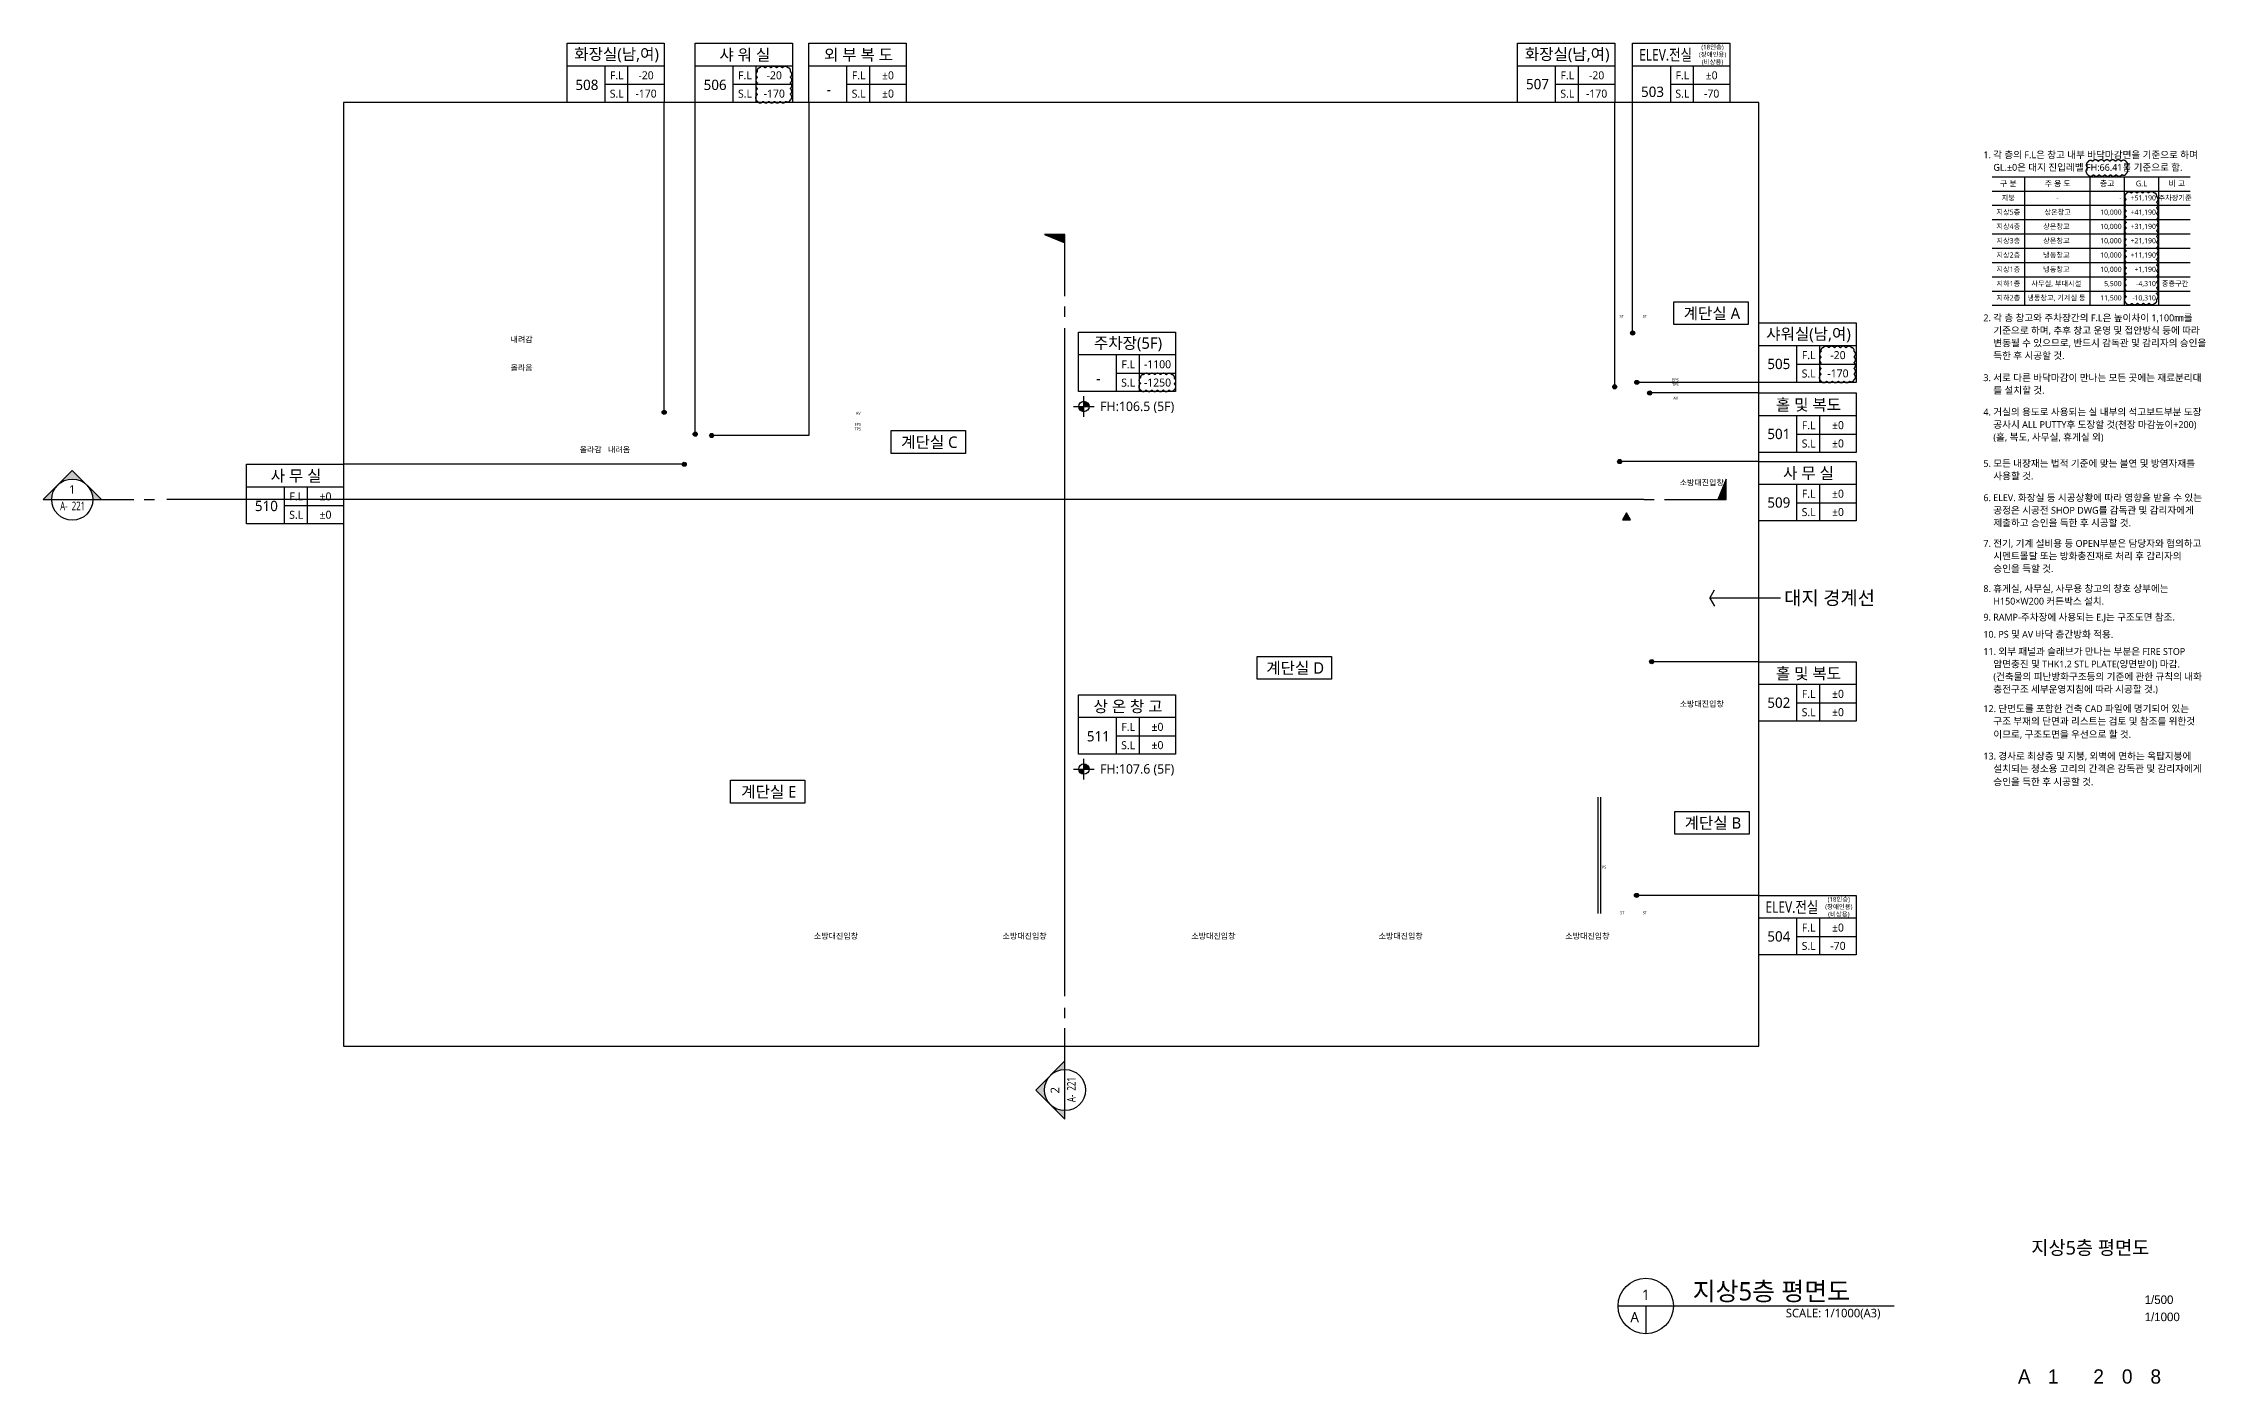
# Model space of a CAD drawing. Header units: millimetres. Extents: x 44005917 to 45882162, y -1242106 to 1898904.
# Drawn here: x 44064527 to 44442040, y -666106 to -431543 of the extents above; entities that cross this region are included whole.
import ezdxf
from ezdxf.enums import TextEntityAlignment as Align

# ---------------------------------------------------------------- set-up
doc = ezdxf.new("R2010")
doc.units = ezdxf.units.MM
doc.header["$LTSCALE"] = 1000
doc.header["$MEASUREMENT"] = 0
doc.linetypes.add('ACAD_ISO03W100', pattern=[30, 12, -18])
doc.layers.get('0').update_dxf_attribs({"linetype": 'CONTINUOUS'})
doc.layers.get('Defpoints').update_dxf_attribs({"color": 171, "linetype": 'CONTINUOUS'})
doc.layers.add('CHECK', color=30, linetype='CONTINUOUS', plot=False)
doc.layers.add('VE변경사항적용-20220616', color=10, linetype='CONTINUOUS', plot=False)
for name, color, linetype in [('LED', 7, 'CONTINUOUS'), ('SYM', 7, 'CONTINUOUS'), ('SYMBOL', 7, 'CONTINUOUS'), ('TEXT', 3, 'CONTINUOUS'), ('TEXT(MIN)', 7, 'CONTINUOUS'), ('TEXT(노트)', 7, 'CONTINUOUS'), ('TEXT(실명)', 3, 'CONTINUOUS'), ('TEXT-TITLE', 6, 'CONTINUOUS'), ('TEXT-기입', 6, 'CONTINUOUS'), ('TITLE', 7, 'CONTINUOUS')]:
    doc.layers.add(name, color=color, linetype=linetype)
doc.styles.add('CGS', font='cgse', dxfattribs={"bigfont": 'cgs'})
doc.styles.add('나눔바른고딕', font='NanumBarunGothic.ttf')

# ---------------------------------------------------------------- blocks, each defined once
blk = doc.blocks.new('A$C04b5f2bb')
at = {"layer": 'SYM', "ltscale": 10000}
h = blk.add_hatch(color=256, dxfattribs=at)
h.dxf.hatch_style = 1
h.paths.add_polyline_path([(2000, 0), (0, 0), (1000, 1732)])
blk.add_lwpolyline([(2000, 0), (0, 0), (1000, 1732), (2000, 0)], dxfattribs=at)
blk = doc.blocks.new('level')
at = {"layer": 'SYMBOL'}
for p, q in [((-4320, 0), (4320, 0)), ((0, 4320), (0, -4320))]:
    blk.add_line(p, q, dxfattribs=at)
blk.add_circle((0, 0), 2160, dxfattribs=at)
for points in [[(-2160, 0), (0, 2160), (-2127, 381), (-376, 2126)], [(-2127, 381), (-376, 2126), (-2030, 748), (-738, 2029)], [(-2030, 748), (-738, 2029), (-1859, 1104), (-1089, 1863)], [(-1859, 1104), (-1089, 1863), (-1659, 1388), (-1386, 1658)], [(0, -2160), (2160, 0), (381, -2127), (2126, -376)], [(381, -2127), (2126, -376), (748, -2030), (2029, -738)], [(748, -2030), (2029, -738), (1104, -1859), (1863, -1089)], [(1104, -1859), (1863, -1089), (1388, -1659), (1658, -1386)]]:
    blk.add_solid(points, dxfattribs=at)
at = {"layer": 'SYMBOL', "linetype": 'Continuous'}
for points in [[(0, 2160), (-2160, 0), (0, 0)], [(2160, 0), (0, 0), (0, -2160)]]:
    blk.add_solid(points, dxfattribs=at)
blk = doc.blocks.new('sadnjfknkfggfhfgh')
at = {"layer": 'TEXT(MIN)'}
for points in [[(43152817, 1561090), (43187500, 1561090)], [(43158517, 1561090), (43158517, 1538590)], [(43169917, 1561090), (43169917, 1538590)], [(43175917, 1561090), (43175917, 1538590)], [(43181917, 1561090), (43181917, 1538590)], [(43152817, 1558590), (43187500, 1558590)], [(43152817, 1556090), (43187500, 1556090)], [(43152817, 1553590), (43187500, 1553590)], [(43152817, 1551090), (43187500, 1551090)], [(43152817, 1548590), (43187500, 1548590)], [(43152817, 1546090), (43187500, 1546090)], [(43152817, 1543590), (43187500, 1543590)], [(43152817, 1541090), (43187500, 1541090)], [(43152817, 1538590), (43187500, 1538590)]]:
    blk.add_lwpolyline(points, dxfattribs=at)
at = {"layer": 'VE변경사항적용-20220616', "linetype": 'ACAD_ISO03W100'}
for points in [[(43169553, 1561457, 0.5205671), (43170553, 1561457, 0.5205671), (43171553, 1561457, 0.5205671), (43172553, 1561457, 0.5205671), (43173553, 1561457, 0.5205671), (43174553, 1561457, 0.5205671), (43175553, 1561457, 0.5205671), (43176324, 1561686, 0.5205671), (43176324, 1562686, 0.5205671), (43176324, 1563686, 0.5205671), (43175411, 1563773, 0.5205671), (43174411, 1563773, 0.5205671), (43173411, 1563773, 0.5205671), (43172411, 1563773, 0.5205671), (43171411, 1563773, 0.5205671), (43170411, 1563773, 0.5205671), (43169553, 1563630, 0.5205671), (43169553, 1562630, 0.5205671)], [(43176283, 1538961, 0.5205671), (43177283, 1538961, 0.5205671), (43178283, 1538961, 0.5205671), (43179283, 1538961, 0.5205671), (43180283, 1538961, 0.5205671), (43181283, 1538961, 0.5205671), (43181611, 1539632, 0.5205671), (43181611, 1540632, 0.5205671), (43181611, 1541632, 0.5205671), (43181611, 1542632, 0.5205671), (43181611, 1543632, 0.5205671), (43181611, 1544632, 0.5205671), (43181611, 1545632, 0.5205671), (43181611, 1546632, 0.5205671), (43181611, 1547632, 0.5205671), (43181611, 1548632, 0.5205671), (43181611, 1549632, 0.5205671), (43181611, 1550632, 0.5205671), (43181611, 1551632, 0.5205671), (43181611, 1552632, 0.5205671), (43181611, 1553632, 0.5205671), (43181611, 1554632, 0.5205671), (43181611, 1555632, 0.5205671), (43181611, 1556632, 0.5205671), (43181611, 1557632, 0.5205671), (43181186, 1558208, 0.5205671), (43180186, 1558208, 0.5205671), (43179186, 1558208, 0.5205671), (43178186, 1558208, 0.5205671), (43177186, 1558208, 0.5205671), (43176283, 1558111, 0.5205671), (43176283, 1557111, 0.5205671), (43176283, 1556111, 0.5205671), (43176283, 1555111, 0.5205671), (43176283, 1554111, 0.5205671), (43176283, 1553111, 0.5205671), (43176283, 1552111, 0.5205671), (43176283, 1551111, 0.5205671), (43176283, 1550111, 0.5205671), (43176283, 1549111, 0.5205671), (43176283, 1548111, 0.5205671), (43176283, 1547111, 0.5205671), (43176283, 1546111, 0.5205671), (43176283, 1545111, 0.5205671), (43176283, 1544111, 0.5205671), (43176283, 1543111, 0.5205671), (43176283, 1542111, 0.5205671), (43176283, 1541111, 0.5205671), (43176283, 1540111, 0.5205671)]]:
    blk.add_lwpolyline(points, format="xyb", close=True, dxfattribs=at)
at = {"layer": 'TEXT(MIN)', "style": '나눔바른고딕'}
for s, p in [('1. 각 층의 F.L은 창고 내부 바닥마감면을 기준으로 하며', (43151304, 1564928)), ('GL.±0은 대지 진입레벨 FH:66.41를 기준으로 함.', (43153044, 1562728)), ('2. 각 층 창고와 주차장간의 F.L은 높이차이 1,100㎜를', (43151304, 1536398)), ('기준으로 하며, 추후 창고 운영 및 접안방식 등에 따라', (43153044, 1534198)), ('변동될 수 있으므로, 반드시 감독관 및 감리자의 승인을', (43153044, 1531998)), ('득한 후 시공할 것.', (43153044, 1529798)), ('3. 서로 다른 바닥마감이 만나는 모든 곳에는 재료분리대', (43151304, 1525928)), ('를 설치할 것.', (43153044, 1523728)), ('4. 거실의 용도로 사용되는 실 내부의 석고보드부분 도장', (43151304, 1519928)), ('공사시 ALL PUTTY후 도장할 것(천장 마감높이+200)', (43153044, 1517728)), ('(홀, 복도, 사무실, 휴게실 외)', (43153044, 1515528)), ('5. 모든 내장재는 법적 기준에 맞는 불연 및 방염자재를', (43151304, 1510928)), ('사용할 것.', (43153044, 1508728)), ('6. ELEV. 화장실 등 시공상황에 따라 영향을 받을 수 있는', (43151304, 1504928)), ('공정은 시공전 SHOP DWG를 감독관 및 감리자에게', (43153044, 1502728)), ('제출하고 승인을 득한 후 시공할 것.', (43153044, 1500528)), ('7. 전기, 기계 설비용 등 OPEN부분은 담당자와 협의하고', (43151304, 1496928)), ('시멘트몰탈 또는 방화충진재로 처리 후 감리자의', (43153044, 1494728)), ('승인을 득할 것.', (43153044, 1492528)), ('8. 휴게실, 사무실, 사무용 창고의 창호 상부에는', (43151304, 1489028)), ('H150×W200 커튼박스 설치.', (43153044, 1486828)), ('9. RAMP-주차장에 사용되는 E.J는 구조도면 참조.', (43151304, 1484028)), ('10. PS 및 AV 바닥 층간방화 적용.', (43151304, 1481028)), ('11. 외부 패널과 슬래브가 만나는 부분은 FIRE STOP', (43151304, 1478028)), ('암면충진 및 THK1.2 STL PLATE(양면받이) 마감.', (43153044, 1475828)), ('(건축물의 피난방화구조등의 기준에 관한 규칙의 내화', (43153044, 1473628)), ('12. 단면도를 포함한 건축 CAD 파일에 명기되어 있는', (43151304, 1468028)), ('충전구조 세부운영지침에 따라 시공할 것.)', (43153044, 1471428)), ('구조 부재의 단면과 리스트는 검토 및 참조를 위한것', (43153044, 1465828)), ('이므로, 구조도면을 우선으로 할 것.', (43153044, 1463528)), ('13. 경사로 최상층 및 지붕, 외벽에 면하는 옥탑지붕에', (43151304, 1459728)), ('설치되는 청소용 고리의 간격은 감독관 및 감리자에게', (43153044, 1457528)), ('승인을 득한 후 시공할 것.', (43153044, 1455228))]:
    blk.add_text(s, height=1200, dxfattribs=at).set_placement(p, align=Align.MIDDLE_LEFT)
for s, height, p in [('구 분', 1000, (43155666, 1559896)), ('주 용 도', 1000, (43164299, 1559896)), ('층고', 1000, (43172962, 1559896)), ('G.L', 1000, (43178962, 1559896)), ('비 고', 1000, (43185143, 1559896)), ('지상5층', 900, (43155666, 1554896)), ('지붕', 900, (43155666, 1557396)), ('상온창고', 900, (43164289, 1554896)), ('-', 900, (43164289, 1557396)), ('주차장기준', 900, (43184845, 1557396)), ('지상4층', 900, (43155666, 1552396)), ('상온창고', 900, (43164070, 1552396)), ('지상3층', 900, (43155666, 1549896)), ('지상2층', 900, (43155666, 1547396)), ('상온창고', 900, (43164070, 1549896)), ('냉동창고', 900, (43164070, 1547396)), ('지상1층', 900, (43155666, 1544896)), ('냉동창고', 900, (43164070, 1544896)), ('지하1층', 900, (43155666, 1542396)), ('지하2층', 900, (43155666, 1539896)), ('냉동창고, 기계실 등', 900, (43164070, 1539896)), ('사무실, 부대시설', 900, (43164070, 1542396)), ('중층구간', 900, (43184845, 1542396))]:
    blk.add_text(s, height=height, dxfattribs=at).set_placement(p, align=Align.MIDDLE_CENTER)
for s, p in [('10,000', (43175487, 1554896)), ('-', (43175487, 1557396)), ('+51,190', (43181487, 1557396)), ('+41,190', (43181487, 1554896)), ('10,000', (43175487, 1552396)), ('+31,190', (43181487, 1552396)), ('10,000', (43175487, 1549896)), ('10,000', (43175487, 1547396)), ('+21,190', (43181487, 1549896)), ('+11,190', (43181487, 1547396)), ('10,000', (43175487, 1544896)), ('+1,190', (43181487, 1544896)), ('11,500', (43175487, 1539896)), ('5,500', (43175487, 1542396)), ('-10,310', (43181487, 1539896)), ('-4,310', (43181487, 1542396))]:
    blk.add_text(s, height=900, dxfattribs=at).set_placement(p, align=Align.MIDDLE_RIGHT)
blk = doc.blocks.new('A$C1A302DD2')
at = {"layer": 'SYM'}
h = blk.add_hatch(color=256, dxfattribs=at)
h.paths.add_polyline_path([(707, 1207), (354, 854, -0.414214), (1061, 854)])
h.paths.add_polyline_path([(354, 854), (0, 500), (207, 500, -0.198912)])
h.paths.add_polyline_path([(1061, 854, -0.198912), (1207, 500), (1414, 500)])
for p, q in [((0, 500), (707, 1207)), ((1414, 500), (707, 1207)), ((0, 500), (207, 500)), ((207, 500), (1207, 500)), ((1207, 500), (2207, 500)), ((2457, 500), (2707, 500))]:
    blk.add_line(p, q, dxfattribs=at)
blk.add_circle((707, 500), 500, dxfattribs=at)
blk = doc.blocks.new('A$C1AFB1B41')
at = {"layer": 'SYM'}
blk.add_hatch(color=256, dxfattribs=at).paths.add_polyline_path([(2000, 500), (1800, 0), (2000, 0)])
for p, q in [((0, 0), (250, 0)), ((500, 0), (2000, 0)), ((2000, 500), (1800, 0)), ((2000, 0), (2000, 500))]:
    blk.add_line(p, q, dxfattribs=at)
blk = doc.blocks.new('A$C3F972117')
at = {"layer": 'Defpoints'}
blk.add_lwpolyline([(5091, -80041), (5091, 36844)], dxfattribs=at)
at = {"layer": 'SYM', "xscale": 7.200000000000009, "yscale": 7.200000000000009, "zscale": 7.200000000000009, "rotation": 90}
for name, p in [('A$C1AFB1B41', (5091, 38844)), ('A$C1A302DD2', (8691, -101532))]:
    blk.add_blockref(name, p, dxfattribs=at)
at = {"layer": 'TEXT', "style": '나눔바른고딕'}
blk.add_text('2', height=1500, rotation=90, dxfattribs=at).set_placement((4078, -97024))
at = {"layer": 'TEXT', "style": '나눔바른고딕', "width": 0.7}
for s, p in [('221', (6954, -96529)), ('A-', (6949, -98556))]:
    blk.add_text(s, height=1500, rotation=90, dxfattribs=at).set_placement(p)
blk = doc.blocks.new('A$C026E477C')
at = {"layer": 'Defpoints'}
blk.add_line((291249, 87230), (32833, 87230), dxfattribs=at)
at = {"layer": 'SYM', "xscale": 7.199999999999998, "yscale": 7.199999999999998, "zscale": 7.199999999999998}
for name, p in [('A$C1A302DD2', (11187, 83630)), ('A$C1AFB1B41', (291249, 87230))]:
    blk.add_blockref(name, p, dxfattribs=at)
at = {"layer": 'TEXT', "style": '나눔바른고딕', "width": 0.7}
for s, p in [('A-', (14163, 85373)), ('221', (16190, 85368))]:
    blk.add_text(s, height=1500, dxfattribs=at).set_placement(p)
at = {"layer": 'TEXT', "style": '나눔바른고딕'}
blk.add_text('1', height=1500, dxfattribs=at).set_placement((15695, 88243))
blk = doc.blocks.new('sdnfjkndfkjgfgfgh')
at = {"layer": 'TEXT(MIN)', "style": '나눔바른고딕'}
for p in [(43098165, 355570, 0), (43098165, 316854, 0), (42946680, 276245, 0), (42979682, 276245, 0), (43012721, 276245, 0), (43045489, 276245, 0), (43078167, 276245, 0)]:
    blk.add_text('소방대진입창', height=1000, dxfattribs=at).set_placement(p, align=Align.MIDDLE_LEFT)
blk = doc.blocks.new('A$C31C7260E')
at = {"layer": 'TITLE'}
for points in [[(0, 0), (0, 4000), (13000, 4000), (13000, 0)], [(13000, 0), (0, 0)]]:
    blk.add_lwpolyline(points, dxfattribs=at)
blk = doc.blocks.new('A$C51E23882')
at = {"layer": 'TITLE'}
blk.add_lwpolyline([(8500, 0), (0, 0), (0, 5200), (8500, 5200)], close=True, dxfattribs=at)
for points in [[(8500, 3200), (0, 3200)], [(3300, 3200), (3300, 0)], [(5300, 3200), (5300, 0)], [(3300, 1600), (8500, 1600)]]:
    blk.add_lwpolyline(points, dxfattribs=at)
at = {"layer": 'TITLE', "style": '나눔바른고딕'}
for s, p in [('F.L', (4352, 2378)), ('S.L', (4352, 778))]:
    blk.add_text(s, height=700, dxfattribs=at).set_placement(p, align=Align.MIDDLE)
blk = doc.blocks.new('지상5층 실명박스')
at = {"layer": 'LED'}
h = blk.add_hatch(color=256, dxfattribs=at)
h.dxf.hatch_style = 1
edge = h.paths.add_edge_path()
edge.add_arc((45251930, -482254), 360, 180, 540, ccw=False)
h = blk.add_hatch(color=256, dxfattribs=at)
h.dxf.hatch_style = 1
edge = h.paths.add_edge_path()
edge.add_arc((45252655, -490898), 360, 180, 540, ccw=False)
h = blk.add_hatch(color=256, dxfattribs=at)
h.dxf.hatch_style = 1
edge = h.paths.add_edge_path()
edge.add_arc((45248801, -491671), 360, 180, 540, ccw=False)
h = blk.add_hatch(color=256, dxfattribs=at)
h.dxf.hatch_style = 1
edge = h.paths.add_edge_path()
edge.add_arc((45254909, -492749), 360, 180, 540, ccw=False)
h = blk.add_hatch(color=256, dxfattribs=at)
h.dxf.hatch_style = 1
edge = h.paths.add_edge_path()
edge.add_arc((45082483, -496138), 360, 180, 540, ccw=False)
h = blk.add_hatch(color=256, dxfattribs=at)
h.dxf.hatch_style = 1
edge = h.paths.add_edge_path()
edge.add_arc((45087917, -499951), 360, 180, 540, ccw=False)
h = blk.add_hatch(color=256, dxfattribs=at)
h.dxf.hatch_style = 1
edge = h.paths.add_edge_path()
edge.add_arc((45090781, -500191), 360, 180, 540, ccw=False)
h = blk.add_hatch(color=256, dxfattribs=at)
h.dxf.hatch_style = 1
edge = h.paths.add_edge_path()
edge.add_arc((45085998, -505219), 360, 180, 540, ccw=False)
h = blk.add_hatch(color=256, dxfattribs=at)
h.dxf.hatch_style = 1
edge = h.paths.add_edge_path()
edge.add_arc((45249665, -504744), 360, 180, 540, ccw=False)
h = blk.add_hatch(color=256, dxfattribs=at)
h.dxf.hatch_style = 1
edge = h.paths.add_edge_path()
edge.add_arc((45255267, -539762), 360, 180, 540, ccw=False)
h = blk.add_hatch(color=256, dxfattribs=at)
h.dxf.hatch_style = 1
edge = h.paths.add_edge_path()
edge.add_arc((45252614, -580651), 360, 180, 540, ccw=False)
at = {"ltscale": 10000}
for points in [[(45082483, -496138), (45082483, -441943)], [(45087917, -499951), (45087917, -441943)], [(45107813, -441943), (45107813, -500191), (45090781, -500191)], [(45248801, -491671), (45248801, -441943)], [(45251924, -482341), (45251924, -441943)], [(45274022, -490898), (45252655, -490898)], [(45274022, -492749), (45254909, -492749)], [(45085998, -505219), (45026406, -505219)], [(45274022, -504744), (45249665, -504744)], [(45274022, -539762), (45255267, -539762)], [(45274022, -580651), (45252614, -580651)]]:
    blk.add_lwpolyline(points, dxfattribs=at)
at = {"layer": 'Defpoints'}
blk.add_lwpolyline([(45026406, -607034), (45274022, -607034), (45274022, -441943), (45026406, -441943)], close=True, dxfattribs=at)
at = {"layer": 'LED'}
for centre in [(45251930, -482254), (45252655, -490898), (45248801, -491671), (45254909, -492749), (45082483, -496138), (45087917, -499951), (45090781, -500191), (45085998, -505219), (45249665, -504744), (45255267, -539762), (45252614, -580651)]:
    blk.add_circle(centre, 360, dxfattribs=at)
at = {"layer": 'VE변경사항적용-20220616', "linetype": 'ACAD_ISO03W100'}
for points in [[(45098788, -441715, 0.5205671), (45099788, -441715, 0.5205671), (45100788, -441715, 0.5205671), (45101788, -441715, 0.5205671), (45102788, -441715, 0.5205671), (45103788, -441715, 0.5205671), (45104557, -441483, 0.5205671), (45104557, -440483, 0.5205671), (45104557, -439483, 0.5205671), (45104557, -438483, 0.5205671), (45104557, -437483, 0.5205671), (45104557, -436483, 0.5205671), (45104157, -435883, 0.5205671), (45103157, -435883, 0.5205671), (45102157, -435883, 0.5205671), (45101157, -435883, 0.5205671), (45100157, -435883, 0.5205671), (45099157, -435883, 0.5205671), (45098788, -436515, 0.5205671), (45098788, -437515, 0.5205671), (45098788, -438515, 0.5205671), (45098788, -439515, 0.5205671), (45098788, -440515, 0.5205671)], [(45284893, -490670, 0.5205671), (45285893, -490670, 0.5205671), (45286893, -490670, 0.5205671), (45287893, -490670, 0.5205671), (45288893, -490670, 0.5205671), (45289893, -490670, 0.5205671), (45290662, -490439, 0.5205671), (45290662, -489439, 0.5205671), (45290662, -488439, 0.5205671), (45290662, -487439, 0.5205671), (45290662, -486439, 0.5205671), (45290662, -485439, 0.5205671), (45290262, -484839, 0.5205671), (45289262, -484839, 0.5205671), (45288262, -484839, 0.5205671), (45287262, -484839, 0.5205671), (45286262, -484839, 0.5205671), (45285262, -484839, 0.5205671), (45284893, -485470, 0.5205671), (45284893, -486470, 0.5205671), (45284893, -487470, 0.5205671), (45284893, -488470, 0.5205671), (45284893, -489470, 0.5205671)], [(45165816, -492219, 0.5205671), (45166816, -492219, 0.5205671), (45167816, -492219, 0.5205671), (45168816, -492219, 0.5205671), (45169816, -492219, 0.5205671), (45170816, -492219, 0.5205671), (45171747, -492150, 0.5205671), (45171747, -491150, 0.5205671), (45171747, -490150, 0.5205671), (45171328, -489569, 0.5205671), (45170328, -489569, 0.5205671), (45169328, -489569, 0.5205671), (45168328, -489569, 0.5205671), (45167328, -489569, 0.5205671), (45166328, -489569, 0.5205671), (45165816, -490057, 0.5205671), (45165816, -491057, 0.5205671)]]:
    blk.add_lwpolyline(points, format="xyb", close=True, dxfattribs=at)
at = {"xscale": 2, "yscale": 2, "zscale": 2}
for p in [(45065483, -441943), (45087917, -441943), (45107813, -441943), (45231801, -441943), (45251924, -441943), (45154964, -492496), (45274022, -490898), (45274022, -503149), (45009406, -515619), (45274022, -515144), (45274022, -550162), (45154964, -555935), (45274022, -591051)]:
    blk.add_blockref('A$C51E23882', p, dxfattribs=at)
for p in [(45259125, -480787), (45122200, -503325), (45186216, -542830), (45094114, -564488), (45259298, -569947)]:
    blk.add_blockref('A$C31C7260E', p)
at = {"layer": 'TEXT(MIN)', "style": '나눔바른고딕'}
for s, p in [('(장애인용)', (45265906, -433924)), ('(18인승)', (45265906, -432624)), ('(비상용)', (45265906, -435224)), ('(18인승)', (45288004, -581732)), ('(장애인용)', (45288004, -583032)), ('(비상용)', (45288004, -584332))]:
    blk.add_text(s, height=800, dxfattribs=at).set_placement(p, align=Align.CENTER)
at = {"layer": 'TEXT(실명)', "style": '나눔바른고딕'}
for s, p in [('화장실(남,여)', (45074159, -433554)), ('샤 워 실', (45096593, -433554)), ('외 부 복 도', (45116489, -433554)), ('화장실(남,여)', (45240477, -433554)), ('계단실 A', (45265801, -478799)), ('주차장(5F)', (45163640, -484108)), ('샤워실(남,여)', (45282698, -482510)), ('홀 및 복도', (45282698, -494761)), ('계단실 C', (45128876, -501337)), ('사 무 실', (45282698, -506756)), ('사 무 실', (45018081, -507231)), ('계단실 D', (45192892, -540842)), ('홀 및 복도', (45282698, -541774)), ('상 온 창 고', (45163640, -547547)), ('계단실 E', (45100789, -562500)), ('계단실 B', (45265973, -567959))]:
    blk.add_text(s, height=2000, dxfattribs=at).set_placement(p, align=Align.MIDDLE)
at = {"layer": 'TEXT(실명)', "style": '나눔바른고딕', "width": 0.8}
for p in [(45257704, -433554), (45279802, -582662)]:
    blk.add_text('ELEV.전실', height=2000, dxfattribs=at).set_placement(p, align=Align.MIDDLE)
at = {"layer": 'TEXT-기입', "style": '나눔바른고딕'}
for s, height, p in [('508', 1800, (45068966, -438835)), ('-20', 1400, (45079315, -437167)), ('506', 1800, (45091400, -438835)), ('-20', 1400, (45101749, -437167)), ('±0', 1400, (45121645, -437167)), ('507', 1800, (45235284, -438710)), ('-20', 1400, (45245633, -437167)), ('±0', 1400, (45265756, -437167)), ('-170', 1400, (45079315, -440367)), ('-170', 1400, (45101749, -440367)), ('-', 1800, (45111296, -439641)), ('±0', 1400, (45121645, -440367)), ('-170', 1400, (45245633, -440367)), ('503', 1800, (45255407, -440051)), ('-70', 1400, (45265756, -440367)), ('505', 1800, (45277505, -487665)), ('-20', 1400, (45287855, -486122)), ('-', 1800, (45158447, -490197)), ('-1100', 1400, (45168797, -487720)), ('-1250', 1400, (45168797, -490920)), ('-170', 1400, (45287855, -489322)), ('±0', 1400, (45287855, -498373)), ('501', 1800, (45277505, -499916)), ('±0', 1400, (45287855, -501573)), ('510', 1800, (45012888, -512512)), ('±0', 1400, (45023238, -510843)), ('±0', 1400, (45023238, -514043)), ('509', 1800, (45277505, -511911)), ('±0', 1400, (45287855, -510368)), ('±0', 1400, (45287855, -513568)), ('502', 1800, (45277505, -546933)), ('±0', 1400, (45287855, -545386)), ('±0', 1400, (45168797, -551159)), ('±0', 1400, (45287855, -548586)), ('511', 1800, (45158447, -552818)), ('±0', 1400, (45168797, -554359)), ('504', 1800, (45277505, -587821)), ('-70', 1400, (45287855, -589475)), ('±0', 1400, (45287855, -586275))]:
    blk.add_text(s, height=height, dxfattribs=at).set_placement(p, align=Align.MIDDLE)
blk = doc.blocks.new('SJDNKGJNFKDGDFGDFG')
at = {"layer": 'TEXT(MIN)', "style": '나눔바른고딕'}
for s, p in [('내려감', (36436565, -1089190)), ('올라옴', (36436565, -1094140)), ('올라감', (36448666, -1108461)), ('내려옴', (36453616, -1108461))]:
    blk.add_text(s, height=1000, dxfattribs=at).set_placement(p, align=Align.MIDDLE_LEFT)

msp = doc.modelspace()

# ---------------------------------------------------------------- linework, layer by layer
at = {"layer": 'CHECK', "ltscale": 10000}
for p, q in [((44336568.5, -583797.7), (44336568.5, -563451.4)), ((44337068.5, -583797.7), (44337068.5, -563451.4))]:
    msp.add_line(p, q, dxfattribs=at)
at = {"layer": 'LED'}
for points in [[(44356114.7, -528616.7), (44356937.5, -527191.5)], [(44368489.6, -528616.7), (44356114.7, -528616.7), (44356937.5, -530041.9)]]:
    msp.add_lwpolyline(points, dxfattribs=at)
at = {"layer": 'SYM'}
for p, q in [((44340071, -652485.4), (44388397.5, -652485.4)), ((44344919.5, -652485.4), (44344919.5, -657333.9))]:
    msp.add_line(p, q, dxfattribs=at)
msp.add_circle((44344919.5, -652485.4), 4848.5, dxfattribs=at)

# ---------------------------------------------------------------- block references
for name, p in [('SJDNKGJNFKDGDFGDFG', (7709735.9, 605806)), ('지상5층 실명박스', (-909303.3, 0)), ('sadnjfknkfggfhfgh', (1252690.1, -2016000)), ('A$C3F972117', (44238217.3, -518261.9)), ('A$C026E477C', (44053339.9, -598632.2)), ('sdnfjkndfkjgfgfgh', (1252690.1, -864000))]:
    msp.add_blockref(name, p)
at = {"ltscale": 10000, "xscale": -0.7, "yscale": 0.7, "zscale": 0.7, "rotation": 240.0000000000409}
msp.add_blockref('A$C04b5f2bb', (44340876.2, -514927.2), dxfattribs=at)
at = {"layer": 'SYMBOL', "xscale": 0.420096875048906, "yscale": 0.420096875048906, "zscale": 0.420096875048906, "rotation": 90}
for p in [(44246619.7, -495113.2), (44246619.7, -558552.2)]:
    msp.add_blockref('level', p, dxfattribs=at)

# ---------------------------------------------------------------- texts
at = {"layer": 'SYMBOL', "style": '나눔바른고딕'}
for s, p in [('FH:106.5 (5F)', (44249455.4, -495909.4)), ('FH:107.6 (5F)', (44249455.4, -559348.4))]:
    msp.add_text(s, height=1650, dxfattribs=at).set_placement(p)
at = {"layer": 'TEXT', "style": '나눔바른고딕'}
msp.add_text('지상5층 평면도', height=3200, dxfattribs=at).set_placement((44353119.4, -651515.7))
for s, p in [('1', (44344919.5, -650546)), ('A', (44342980.1, -654424.8))]:
    msp.add_text(s, height=1800, dxfattribs=at).set_placement(p, align=Align.MIDDLE)
msp.add_text('SCALE: 1/1000(A3)', height=1500, dxfattribs=at).set_placement((44385980, -652970.2), align=Align.TOP_RIGHT)
at = {"layer": 'TEXT(MIN)', "style": '나눔바른고딕'}
for s, p in [('ST', (44340701.4, -479344.9)), ('ST', (44344734.1, -479344.9)), ('EPS', (44350085.7, -490448.7)), ('TPS', (44350085.7, -491248.7)), ('AV', (44350164.1, -493656.8)), ('EPS', (44207052.7, -498233.6)), ('AV', (44207131.1, -496274.9)), ('TPS', (44207052.7, -499033.6)), ('PS', (44337619.2, -575706.6)), ('ST', (44340816.2, -583693.7)), ('ST', (44344747.1, -583693.7))]:
    msp.add_text(s, height=500, dxfattribs=at).set_placement(p, align=Align.MIDDLE_CENTER)
at = {"layer": 'TEXT(노트)', "style": '나눔바른고딕'}
msp.add_text('대지 경계선', height=2400, dxfattribs=at).set_placement((44369139.5, -529798))
at = {"layer": 'TEXT-TITLE', "style": '나눔바른고딕'}
msp.add_text('지상5층 평면도', height=2400, dxfattribs=at).set_placement((44422706, -643494.2), align=Align.CENTER)
at = {"layer": 'TEXT-기입', "style": 'CGS'}
for s, p in [('1/500', (44432215.4, -652589.1)), ('1/1000', (44432215.4, -655589.1))]:
    msp.add_text(s, height=1500, dxfattribs=at).set_placement(p, align=Align.BOTTOM_LEFT)
for s, p in [('A', (44411152.3, -664820.5)), ('1', (44416215.1, -664820.5)), ('2', (44424152.3, -664820.5)), ('0', (44429152.3, -664820.5)), ('8', (44434152.3, -664820.5))]:
    msp.add_text(s, height=2500, dxfattribs=at).set_placement(p, align=Align.MIDDLE_CENTER)

doc.saveas('drawing.dxf')
